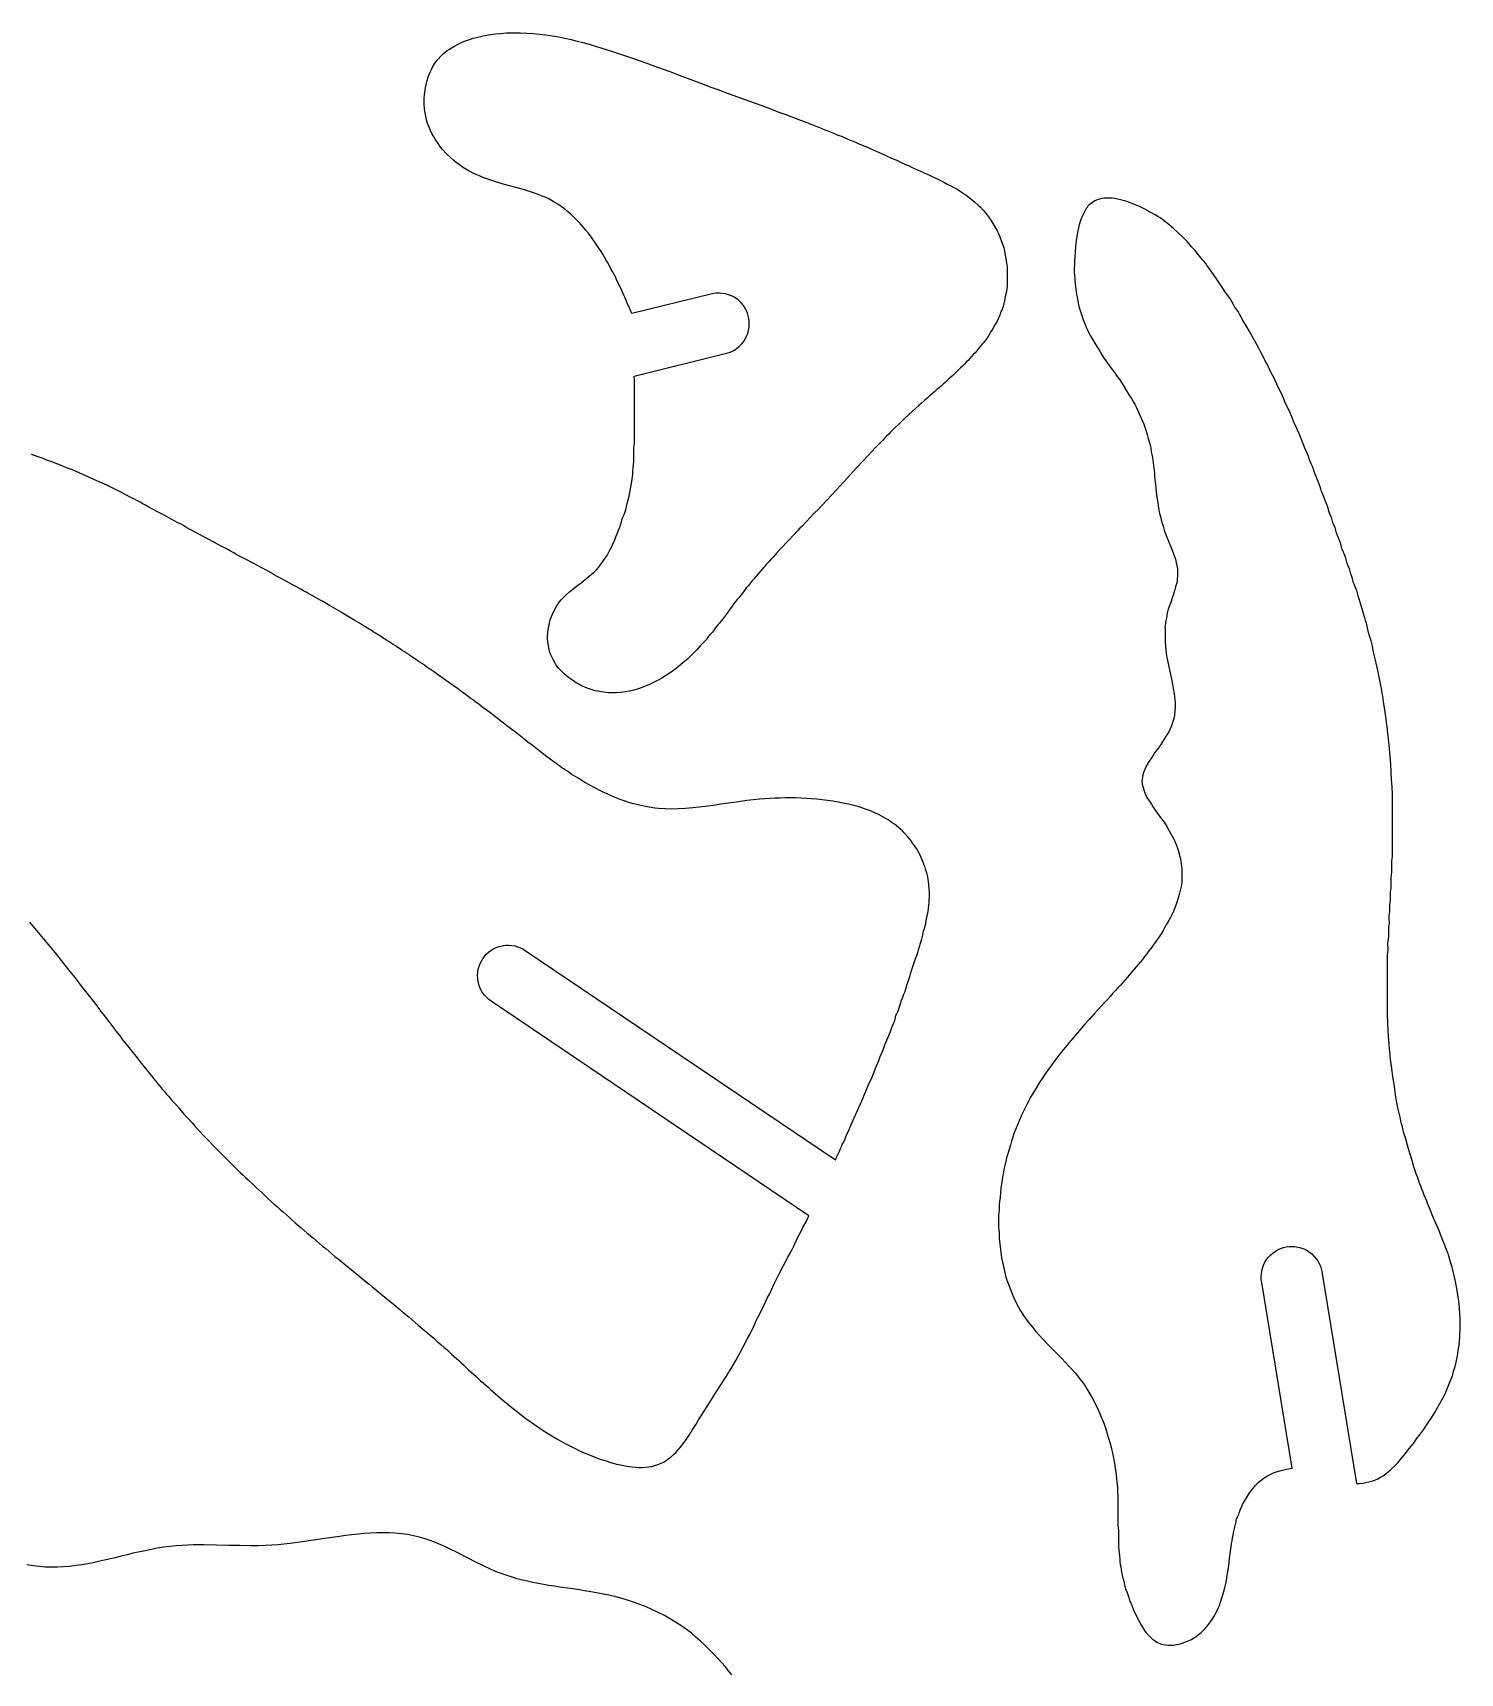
# Model space of a CAD drawing. Extents: x 0 to 1525, y 0 to 1525.
# Drawn here: x 618.1 to 847.8, y 729.1 to 993.1 of the extents above; entities that cross this region are included whole.
import ezdxf

# ---------------------------------------------------------------- set-up
doc = ezdxf.new("R2010")
doc.units = 0
doc.header["$MEASUREMENT"] = 0

msp = doc.modelspace()

# ---------------------------------------------------------------- linework, layer by layer
for points in [[(714.89, 937.88), (729.75, 941.54), (730.18, 941.67), (730.59, 941.85), (731.01, 942.07), (731.41, 942.34), (731.8, 942.65), (732.15, 943), (732.47, 943.4), (732.75, 943.82), (732.98, 944.27), (733.16, 944.75), (733.3, 945.23), (733.38, 945.72), (733.41, 946.19), (733.4, 946.67), (733.35, 947.12), (733.25, 947.56), (733.12, 947.98), (732.94, 948.4), (732.72, 948.82), (732.46, 949.22), (732.14, 949.6), (731.79, 949.96), (731.39, 950.28), (730.97, 950.55), (730.52, 950.79), (730.05, 950.97), (729.57, 951.1), (729.08, 951.19), (728.6, 951.22), (728.12, 951.21), (727.68, 951.15), (727.24, 951.06), (714.51, 947.93), (714.16, 948.71), (713.83, 949.5), (713.44, 950.44), (713.23, 950.91), (713.01, 951.37), (712.71, 952), (712.41, 952.63), (712.04, 953.43), (711.85, 953.82), (711.64, 954.21), (711.38, 954.68), (711.13, 955.15), (710.89, 955.62), (710.63, 956.09), (710.36, 956.55), (710.1, 957.02), (709.83, 957.48), (709.54, 957.94), (707.94, 960.29), (707.51, 960.87), (707.06, 961.42), (706.5, 962.07), (706.22, 962.39), (705.93, 962.7), (705.06, 963.56), (704.62, 963.97), (704.16, 964.37), (703.65, 964.78), (703.12, 965.17), (702.58, 965.53), (702.02, 965.88), (701.59, 966.14), (701.15, 966.38), (700.69, 966.6), (700.23, 966.79), (699.14, 967.21), (698.03, 967.59), (697.04, 967.89), (696.03, 968.17), (694.83, 968.5), (693.64, 968.83), (692.63, 969.12), (691.64, 969.44), (690.52, 969.85), (689.97, 970.08), (689.43, 970.32), (688.86, 970.58), (688.31, 970.87), (687.76, 971.18), (687.23, 971.52), (686.74, 971.87), (686.25, 972.24), (685.78, 972.63), (685.32, 973.03), (684.67, 973.66), (684.05, 974.32), (683.72, 974.73), (683.42, 975.15), (682.83, 976.01), (682.55, 976.46), (682.3, 976.93), (682.07, 977.42), (681.87, 977.91), (681.68, 978.4), (681.51, 978.91), (681.38, 979.43), (681.27, 979.95), (681.18, 980.47), (681.12, 981.01), (681.07, 981.55), (681.06, 982.08), (681.07, 982.62), (681.12, 983.16), (681.27, 984.24), (681.37, 984.75), (681.52, 985.26), (681.84, 986.28), (682.02, 986.76), (682.24, 987.22), (682.48, 987.68), (682.73, 988.12), (682.85, 988.3), (682.97, 988.47), (683.25, 988.8), (683.83, 989.42), (684.13, 989.72), (684.45, 990), (684.78, 990.26), (685.13, 990.49), (685.87, 990.94), (686.63, 991.35), (687.1, 991.58), (687.57, 991.78), (688.05, 991.95), (688.54, 992.12), (688.98, 992.26), (689.43, 992.38), (690.33, 992.59), (690.88, 992.7), (691.43, 992.79), (692.53, 992.94), (693.43, 993.03), (694.33, 993.09), (695.43, 993.12), (696.53, 993.12), (697.59, 993.08), (698.63, 993.01), (699.64, 992.91), (700.64, 992.79), (701.69, 992.63), (702.73, 992.45), (703.74, 992.25), (704.73, 992.02), (705.69, 991.79), (706.64, 991.54), (707.64, 991.27), (708.63, 990.98), (710.54, 990.39), (711.54, 990.08), (712.53, 989.75), (714.44, 989.11), (716.73, 988.29), (718.64, 987.6), (720.63, 986.87), (722.53, 986.15), (724.44, 985.43), (725.44, 985.07), (726.43, 984.7), (727.38, 984.34), (728.34, 983.98), (729.33, 983.62), (730.33, 983.26), (732.54, 982.45), (734.53, 981.73), (736.43, 981.02), (737.38, 980.67), (738.34, 980.32), (739.29, 979.96), (740.24, 979.61), (741.24, 979.23), (742.23, 978.85), (742.71, 978.67), (743.18, 978.48), (743.65, 978.29), (744.13, 978.11), (744.61, 977.93), (745.08, 977.73), (745.55, 977.53), (746.03, 977.35), (746.58, 977.13), (747.13, 976.9), (747.68, 976.67), (748.23, 976.46), (748.71, 976.26), (749.18, 976.05), (749.65, 975.85), (750.13, 975.66), (750.59, 975.48), (751.04, 975.27), (751.48, 975.07), (751.94, 974.89), (752.42, 974.7), (752.89, 974.48), (753.36, 974.27), (753.84, 974.06), (754.79, 973.66), (755.27, 973.45), (755.73, 973.22), (756.21, 973), (756.69, 972.81), (757.17, 972.61), (757.63, 972.38), (758.1, 972.15), (758.58, 971.95), (759.06, 971.75), (759.54, 971.52), (760, 971.29), (760.48, 971.08), (761.43, 970.65), (762.53, 970.13), (763.63, 969.62), (764.19, 969.35), (764.73, 969.06), (765.27, 968.78), (765.83, 968.51), (766.35, 968.25), (766.86, 967.95), (767.84, 967.31), (768.33, 966.97), (768.82, 966.62), (769.29, 966.26), (769.74, 965.87), (770.19, 965.46), (770.62, 965.04), (771.04, 964.6), (771.43, 964.13), (772.05, 963.3), (772.35, 962.87), (772.62, 962.43), (772.93, 961.91), (773.23, 961.38), (773.5, 960.83), (773.62, 960.55), (773.73, 960.27), (773.94, 959.69), (774.17, 959.12), (774.37, 958.54), (774.45, 958.24), (774.51, 957.94), (774.73, 956.73), (774.83, 956.13), (774.91, 955.52), (774.94, 954.91), (774.94, 954.3), (774.93, 953.07), (774.91, 952.46), (774.85, 951.85), (774.75, 951.25), (774.62, 950.66), (774.47, 949.98), (774.34, 949.3), (774.28, 949.09), (774.21, 948.89), (774.04, 948.48), (773.87, 948.09), (773.72, 947.67), (773.64, 947.43), (773.55, 947.19), (773.31, 946.73), (773.06, 946.29), (772.8, 945.84), (772.6, 945.47), (772.37, 945.1), (771.92, 944.37), (771.69, 944), (771.43, 943.64), (771.14, 943.3), (770.85, 942.97), (770.58, 942.64), (770.31, 942.29), (770.05, 941.95), (769.76, 941.63), (769.47, 941.32), (769.2, 941.01), (768.93, 940.69), (768.63, 940.4), (768.32, 940.1), (768.03, 939.79), (767.74, 939.48), (767.43, 939.18), (766.78, 938.58), (766.15, 937.97), (765.53, 937.41), (764.93, 936.84), (764.61, 936.55), (764.28, 936.27), (763.95, 935.99), (763.62, 935.7), (763.24, 935.35), (762.83, 935.01), (762.43, 934.67), (762.04, 934.32), (761.6, 933.92), (761.15, 933.52), (760.69, 933.13), (760.24, 932.73), (758.52, 931.14), (757.63, 930.29), (756.74, 929.44), (756.44, 929.15), (756.14, 928.84), (755.85, 928.53), (755.54, 928.23), (755.24, 927.93), (754.94, 927.62), (754.65, 927.3), (754.35, 927), (754.04, 926.7), (753.74, 926.39), (753.15, 925.75), (751.75, 924.25), (750.62, 923.03), (749.22, 921.51), (748.63, 920.87), (748.04, 920.23), (747.33, 919.47), (746.63, 918.71), (745.94, 917.96), (745.23, 917.21), (744.54, 916.46), (743.82, 915.73), (743.22, 915.11), (742.64, 914.47), (741.92, 913.74), (741.56, 913.37), (741.21, 913), (740.49, 912.23), (739.75, 911.47), (738.35, 909.97), (737.78, 909.36), (737.23, 908.73), (736.89, 908.34), (736.53, 907.96), (736.18, 907.58), (735.83, 907.19), (735.18, 906.42), (734.51, 905.66), (734.17, 905.26), (733.83, 904.85), (733.5, 904.44), (733.15, 904.04), (732.93, 903.79), (732.72, 903.52), (732.31, 902.96), (731.9, 902.41), (731.69, 902.14), (731.46, 901.89), (731.24, 901.63), (731.03, 901.37), (730.63, 900.82), (730.24, 900.26), (729.84, 899.72), (729.52, 899.3), (729.22, 898.88), (728.9, 898.46), (728.55, 898.07), (728.38, 897.89), (728.23, 897.69), (727.94, 897.28), (727.65, 896.87), (727.49, 896.67), (727.31, 896.49), (727.02, 896.18), (726.76, 895.84), (726.5, 895.5), (726.22, 895.18), (725.63, 894.54), (725.03, 893.89), (724.55, 893.4), (724.06, 892.91), (723.55, 892.44), (723.03, 891.98), (721.97, 891.08), (721.41, 890.64), (720.84, 890.24), (719.33, 889.27), (718.73, 888.92), (718.11, 888.59), (717.47, 888.29), (716.83, 888.02), (716.17, 887.76), (715.5, 887.53), (714.82, 887.34), (714.13, 887.17), (713.44, 887.04), (712.74, 886.95), (712.04, 886.9), (711.33, 886.88), (710.63, 886.91), (710.28, 886.94), (709.94, 886.99), (709.03, 887.14), (708.58, 887.24), (708.14, 887.37), (707.46, 887.61), (706.8, 887.86), (706.15, 888.16), (705.84, 888.33), (705.53, 888.52), (704.93, 888.92), (704.33, 889.34), (703.97, 889.61), (703.65, 889.91), (703.02, 890.54), (702.77, 890.8), (702.55, 891.07), (702.34, 891.36), (702.16, 891.65), (701.82, 892.26), (701.5, 892.89), (701.36, 893.22), (701.27, 893.56), (701.13, 894.25), (701.05, 894.69), (700.97, 895.13), (700.93, 895.57), (700.93, 896.01), (700.98, 896.55), (701.05, 897.08), (701.13, 897.61), (701.23, 898.14), (701.3, 898.41), (701.37, 898.67), (701.56, 899.17), (701.78, 899.67), (702.01, 900.15), (702.25, 900.61), (702.52, 901.04), (702.82, 901.46), (703.15, 901.86), (703.57, 902.3), (704.01, 902.72), (704.47, 903.14), (704.93, 903.53), (705.62, 904.08), (706.32, 904.62), (706.98, 905.14), (707.64, 905.67), (708.03, 906), (708.42, 906.34), (708.79, 906.7), (709.13, 907.08), (709.45, 907.48), (709.75, 907.89), (710.33, 908.72), (710.51, 909.02), (710.68, 909.32), (711.01, 909.94), (711.21, 910.32), (711.39, 910.71), (711.74, 911.5), (711.94, 911.99), (712.12, 912.48), (712.31, 912.98), (712.52, 913.46), (712.62, 913.69), (712.7, 913.94), (712.83, 914.43), (712.97, 914.92), (713.06, 915.16), (713.17, 915.39), (713.28, 915.63), (713.38, 915.87), (713.52, 916.37), (713.63, 916.87), (713.75, 917.38), (714.06, 918.54), (714.2, 919.12), (714.3, 919.71), (714.49, 920.89), (714.64, 922.07), (714.69, 922.58), (714.72, 923.1), (714.75, 923.61), (714.8, 924.13), (714.84, 924.55), (714.84, 924.98), (714.82, 925.84), (714.84, 926.27), (714.89, 926.7), (714.93, 927.13), (714.94, 927.56), (714.93, 928.77), (714.94, 929.98), (714.93, 932.74), (714.93, 935.14), (714.94, 936.51), (714.93, 937.2), (714.89, 937.88)], [(820.77, 762.09), (815.89, 791.99), (815.83, 792.44), (815.81, 792.89), (815.84, 793.36), (815.91, 793.84), (816.03, 794.32), (816.2, 794.78), (816.42, 795.24), (816.69, 795.67), (817, 796.07), (817.35, 796.44), (817.73, 796.76), (818.14, 797.05), (818.55, 797.28), (818.99, 797.47), (819.42, 797.61), (819.86, 797.71), (820.31, 797.77), (820.76, 797.79), (821.23, 797.76), (821.7, 797.69), (822.19, 797.57), (822.65, 797.4), (823.11, 797.17), (823.54, 796.91), (823.94, 796.6), (824.31, 796.25), (824.63, 795.87), (824.92, 795.46), (825.15, 795.04), (825.34, 794.6), (825.48, 794.18), (825.58, 793.74), (831.15, 759.62), (831.65, 759.66), (832.15, 759.72), (832.64, 759.8), (833.14, 759.9), (833.63, 760.04), (834.11, 760.2), (834.58, 760.41), (835.04, 760.64), (835.47, 760.9), (835.88, 761.19), (836.27, 761.51), (836.64, 761.84), (837.42, 762.59), (837.79, 762.98), (838.13, 763.39), (838.73, 764.11), (839.03, 764.46), (839.31, 764.83), (839.64, 765.26), (839.98, 765.68), (840.32, 766.1), (840.63, 766.55), (840.94, 766.99), (841.28, 767.42), (841.62, 767.85), (841.94, 768.29), (842.54, 769.17), (843.13, 770.05), (843.76, 771.09), (844.36, 772.14), (845.04, 773.36), (845.36, 773.98), (845.64, 774.62), (845.97, 775.42), (846.31, 776.21), (846.49, 776.69), (846.64, 777.18), (846.78, 777.68), (846.94, 778.17), (847.09, 778.67), (847.21, 779.18), (847.4, 780.21), (847.54, 781.07), (847.66, 781.93), (847.77, 783.16), (847.81, 783.77), (847.83, 784.39), (847.84, 785.63), (847.84, 786.25), (847.8, 786.86), (847.72, 787.91), (847.68, 788.44), (847.62, 788.97), (847.48, 790.01), (847.32, 791.05), (847.06, 792.42), (846.9, 793.1), (846.73, 793.78), (846.54, 794.45), (846.34, 795.12), (845.94, 796.45), (845.8, 796.87), (845.64, 797.28), (845.47, 797.68), (845.32, 798.1), (845.17, 798.5), (845.02, 798.9), (844.7, 799.71), (844.51, 800.21), (844.3, 800.7), (843.86, 801.67), (843.46, 802.64), (843.06, 803.6), (842.66, 804.58), (842.47, 805.07), (842.26, 805.55), (842.06, 806.03), (841.87, 806.52), (841.69, 807), (841.5, 807.49), (841.31, 807.98), (841.14, 808.49), (840.96, 809), (840.76, 809.5), (840.58, 809.98), (840.43, 810.47), (840.29, 810.98), (840.14, 811.47), (839.83, 812.48), (839.53, 813.48), (839.36, 814.07), (839.19, 814.66), (839.02, 815.25), (838.82, 815.84), (838.7, 816.26), (838.61, 816.69), (838.53, 817.11), (838.42, 817.54), (838.31, 817.96), (838.21, 818.39), (838.02, 819.24), (837.83, 820.1), (837.67, 820.97), (837.5, 821.82), (837.42, 822.25), (837.35, 822.68), (837.19, 823.89), (837.01, 825.09), (836.82, 826.48), (836.65, 827.87), (836.55, 828.74), (836.47, 829.61), (836.27, 832.41), (836.21, 833.81), (836.13, 835.21), (836.12, 835.56), (836.13, 835.91), (836.14, 836.26), (836.14, 836.61), (836.13, 837.49), (836.14, 838.36), (836.14, 839.76), (836.14, 841.51), (836.13, 842.21), (836.14, 842.91), (836.14, 843.35), (836.13, 843.79), (836.13, 844.23), (836.16, 844.66), (836.22, 845.09), (836.24, 845.53), (836.24, 845.97), (836.22, 846.41), (836.22, 846.63), (836.24, 846.85), (836.29, 847.29), (836.33, 847.72), (836.35, 847.94), (836.34, 848.16), (836.33, 848.52), (836.33, 848.87), (836.36, 849.21), (836.41, 849.56), (836.44, 849.77), (836.45, 849.99), (836.43, 850.43), (836.42, 850.87), (836.43, 851.08), (836.46, 851.3), (836.52, 851.64), (836.53, 851.99), (836.54, 852.69), (836.57, 853.13), (836.62, 853.56), (836.65, 854), (836.65, 854.22), (836.63, 854.44), (836.61, 854.62), (836.62, 854.79), (836.66, 855.14), (836.72, 855.48), (836.74, 855.66), (836.74, 855.83), (836.73, 856.71), (836.75, 857.15), (836.8, 857.59), (836.84, 858.02), (836.85, 858.45), (836.82, 859.33), (836.84, 859.77), (836.89, 860.2), (836.93, 860.63), (836.94, 861.07), (836.93, 862.12), (836.94, 863.17), (836.93, 865.62), (836.93, 868.07), (836.94, 869.3), (836.93, 870.52), (836.87, 871.74), (836.81, 872.96), (836.75, 874.19), (836.67, 875.41), (836.58, 876.64), (836.47, 877.86), (836.35, 879.07), (836.22, 880.28), (836.07, 881.5), (836, 882.11), (835.92, 882.72), (835.71, 884.1), (835.52, 885.48), (835.45, 885.91), (835.37, 886.34), (835.28, 886.78), (835.21, 887.21), (835.15, 887.64), (835.07, 888.07), (834.9, 888.93), (834.77, 889.61), (834.62, 890.3), (834.33, 891.67), (834.18, 892.35), (834.01, 893.03), (833.85, 893.71), (833.71, 894.4), (833.61, 894.82), (833.49, 895.25), (833.23, 896.09), (833.1, 896.6), (833, 897.11), (832.89, 897.62), (832.82, 897.87), (832.74, 898.12), (832.6, 898.54), (832.48, 898.96), (832.24, 899.8), (831.74, 901.47), (831.48, 902.3), (831.24, 903.14), (831.18, 903.36), (831.11, 903.57), (830.93, 903.97), (830.76, 904.38), (830.69, 904.59), (830.63, 904.8), (830.51, 905.22), (830.38, 905.63), (830.26, 906.04), (830.14, 906.46), (830.08, 906.68), (830.01, 906.89), (829.83, 907.29), (829.66, 907.7), (829.59, 907.9), (829.52, 908.12), (829.41, 908.55), (829.28, 908.97), (829.13, 909.38), (828.96, 909.78), (828.87, 909.98), (828.8, 910.18), (828.68, 910.59), (828.57, 911.01), (828.44, 911.42), (828.27, 911.83), (828.1, 912.23), (827.95, 912.64), (827.89, 912.85), (827.84, 913.07), (827.79, 913.29), (827.71, 913.5), (827.53, 913.9), (827.36, 914.3), (827.29, 914.5), (827.24, 914.72), (827.18, 914.94), (827.11, 915.15), (826.93, 915.55), (826.76, 915.95), (826.68, 916.15), (826.63, 916.37), (826.59, 916.59), (826.52, 916.8), (826.36, 917.2), (826.19, 917.6), (826.05, 918.01), (825.9, 918.43), (825.73, 918.83), (825.57, 919.23), (825.49, 919.44), (825.43, 919.65), (825.31, 920.07), (825.14, 920.48), (824.97, 920.88), (824.82, 921.29), (824.68, 921.7), (824.52, 922.1), (824.35, 922.5), (824.21, 922.91), (824.05, 923.33), (823.87, 923.73), (823.69, 924.14), (823.54, 924.55), (823.4, 924.97), (823.24, 925.37), (822.9, 926.17), (822.23, 927.8), (821.9, 928.61), (821.73, 929.02), (821.55, 929.42), (821.13, 930.37), (820.74, 931.34), (820.53, 931.83), (820.31, 932.31), (819.85, 933.27), (819.63, 933.74), (819.43, 934.21), (819.24, 934.69), (819.02, 935.15), (818.56, 936.1), (818.12, 937.06), (817.89, 937.54), (817.63, 938.01), (817.38, 938.48), (817.15, 938.96), (816.94, 939.43), (816.7, 939.89), (816.45, 940.35), (816.22, 940.81), (815.82, 941.59), (815.41, 942.36), (814.41, 944.21), (813.87, 945.13), (813.34, 946.06), (812.82, 946.95), (812.56, 947.4), (812.31, 947.86), (812.09, 948.25), (811.84, 948.62), (811.58, 948.99), (811.34, 949.37), (810.91, 950.13), (810.69, 950.5), (810.44, 950.86), (810.03, 951.45), (809.64, 952.04), (808.63, 953.5), (808.14, 954.22), (807.89, 954.58), (807.63, 954.93), (807.38, 955.28), (807.14, 955.64), (806.89, 955.99), (806.61, 956.31), (806.38, 956.57), (806.16, 956.85), (805.95, 957.13), (805.73, 957.41), (805.18, 958.06), (804.61, 958.7), (804.17, 959.21), (803.95, 959.46), (803.72, 959.71), (803.09, 960.33), (802.45, 960.93), (801.71, 961.62), (801.33, 961.96), (800.93, 962.27), (800.24, 962.8), (799.9, 963.06), (799.54, 963.32), (799.15, 963.58), (798.75, 963.81), (797.94, 964.28), (797.1, 964.74), (796.24, 965.15), (795.7, 965.39), (795.15, 965.61), (794.6, 965.82), (794.04, 966), (793.14, 966.25), (792.69, 966.36), (792.23, 966.44), (791.81, 966.49), (791.39, 966.52), (790.96, 966.53), (790.53, 966.51), (790.14, 966.46), (789.76, 966.37), (789.39, 966.24), (789.03, 966.07), (788.64, 965.82), (788.27, 965.53), (788.09, 965.37), (787.93, 965.2), (787.78, 965.01), (787.65, 964.82), (787.3, 964.21), (787, 963.58), (786.75, 962.92), (786.53, 962.24), (786.34, 961.48), (786.2, 960.71), (786.04, 959.71), (785.97, 959.21), (785.92, 958.7), (785.77, 956.34), (785.74, 955.78), (785.72, 955.22), (785.73, 954.66), (785.78, 954.11), (785.81, 953.66), (785.83, 953.21), (785.85, 952.75), (785.91, 952.31), (786.03, 951.45), (786.09, 951.02), (786.17, 950.6), (786.36, 949.59), (786.48, 949.09), (786.63, 948.6), (786.84, 947.96), (787.03, 947.31), (787.17, 946.91), (787.33, 946.53), (787.5, 946.15), (787.66, 945.76), (787.86, 945.3), (788.08, 944.84), (788.55, 943.95), (788.85, 943.42), (789.17, 942.9), (789.82, 941.87), (790.18, 941.29), (790.55, 940.71), (791.33, 939.57), (791.65, 939.12), (791.98, 938.7), (792.31, 938.27), (792.64, 937.83), (793.04, 937.26), (793.42, 936.68), (794.15, 935.49), (794.53, 934.88), (794.91, 934.28), (795.28, 933.66), (795.45, 933.35), (795.61, 933.03), (796.07, 932.08), (796.29, 931.6), (796.51, 931.12), (796.9, 930.16), (797.09, 929.67), (797.24, 929.16), (797.44, 928.49), (797.64, 927.82), (797.89, 926.98), (798, 926.56), (798.04, 926.35), (798.06, 926.13), (798.1, 925.79), (798.16, 925.45), (798.31, 924.77), (798.38, 924.34), (798.42, 923.9), (798.45, 923.47), (798.51, 923.04), (798.57, 922.7), (798.61, 922.35), (798.66, 921.66), (798.75, 920.79), (798.83, 919.92), (798.89, 919.31), (798.98, 918.71), (799.08, 918.1), (799.16, 917.49), (799.22, 917.06), (799.3, 916.63), (799.46, 915.77), (799.58, 915.25), (799.73, 914.73), (799.89, 914.22), (800.03, 913.7), (800.21, 913.09), (800.43, 912.5), (800.91, 911.32), (801.36, 910.15), (801.81, 908.97), (802, 908.41), (802.15, 907.83), (802.26, 907.24), (802.32, 906.65), (802.35, 905.98), (802.34, 905.64), (802.31, 905.3), (802.27, 904.96), (802.21, 904.62), (802.13, 904.29), (802.03, 903.97), (801.83, 903.3), (801.64, 902.62), (801.44, 901.95), (801.33, 901.62), (801.2, 901.3), (801.01, 900.8), (800.84, 900.28), (800.7, 899.76), (800.6, 899.24), (800.5, 898.72), (800.41, 898.21), (800.34, 897.69), (800.32, 897.43), (800.33, 897.16), (800.34, 896.63), (800.33, 896.11), (800.33, 895.58), (800.34, 895.06), (800.45, 893.82), (800.52, 893.2), (800.63, 892.58), (801.14, 890.09), (801.42, 888.85), (801.55, 888.23), (801.66, 887.6), (801.79, 886.73), (801.9, 885.85), (801.94, 885.34), (801.95, 884.82), (801.91, 883.78), (801.86, 883.36), (801.78, 882.94), (801.54, 882.1), (801.37, 881.59), (801.16, 881.09), (800.92, 880.61), (800.64, 880.15), (800.13, 879.36), (799.64, 878.57), (799.52, 878.37), (799.38, 878.17), (799.08, 877.8), (798.79, 877.43), (798.66, 877.23), (798.53, 877.03), (798.24, 876.57), (797.93, 876.12), (797.62, 875.66), (797.49, 875.43), (797.37, 875.19), (797.2, 874.82), (797.02, 874.45), (796.86, 874.07), (796.8, 873.88), (796.76, 873.69), (796.69, 873.32), (796.63, 872.94), (796.61, 872.56), (796.63, 872.37), (796.66, 872.19), (796.92, 871.27), (797.08, 870.81), (797.26, 870.38), (797.52, 869.9), (797.82, 869.44), (798.14, 868.98), (798.44, 868.52), (798.8, 867.97), (799.18, 867.42), (799.57, 866.89), (799.97, 866.36), (800.17, 866.1), (800.35, 865.82), (800.69, 865.26), (801.33, 864.12), (801.54, 863.72), (801.74, 863.32), (802.11, 862.5), (802.29, 862.03), (802.44, 861.55), (802.73, 860.58), (802.83, 860.18), (802.9, 859.77), (803, 858.96), (803.03, 858.72), (803.04, 858.48), (803.04, 858), (803.03, 857.51), (803.03, 857.03), (803.03, 856.71), (803.01, 856.38), (802.97, 856.06), (802.91, 855.74), (802.77, 855.1), (802.62, 854.46), (802.52, 854.06), (802.4, 853.66), (802.12, 852.87), (801.91, 852.3), (801.67, 851.74), (801.41, 851.18), (801.14, 850.64), (800.93, 850.24), (800.7, 849.85), (800.48, 849.46), (800.27, 849.06), (800, 848.56), (799.71, 848.09), (799.39, 847.63), (799.06, 847.18), (798.73, 846.73), (798.41, 846.26), (798.08, 845.8), (797.74, 845.36), (797.38, 844.91), (797.04, 844.45), (796.69, 843.99), (796.32, 843.55), (795.68, 842.79), (795.05, 842.03), (794.68, 841.59), (794.29, 841.15), (793.9, 840.73), (793.52, 840.29), (793.14, 839.85), (792.74, 839.42), (792.34, 838.98), (791.95, 838.54), (791.51, 838.04), (791.06, 837.55), (790.6, 837.06), (790.15, 836.57), (789.54, 835.89), (788.92, 835.22), (788.54, 834.81), (788.18, 834.39), (787.44, 833.55), (786.85, 832.88), (786.25, 832.2), (785.91, 831.81), (785.58, 831.41), (784.91, 830.62), (784.57, 830.21), (784.24, 829.79), (783.9, 829.37), (783.55, 828.96), (783.23, 828.58), (782.93, 828.17), (782.34, 827.35), (781.63, 826.38), (780.93, 825.41), (780.55, 824.85), (780.18, 824.28), (779.47, 823.12), (778.79, 821.96), (778.15, 820.77), (777.56, 819.56), (777.18, 818.79), (777, 818.4), (776.83, 818), (776.32, 816.72), (776.07, 816.07), (775.83, 815.42), (775.63, 814.76), (775.43, 814.09), (775.18, 813.25), (774.93, 812.4), (774.83, 812.06), (774.74, 811.72), (774.6, 811.04), (774.51, 810.6), (774.41, 810.16), (774.31, 809.72), (774.23, 809.28), (774, 807.87), (773.91, 807.15), (773.83, 806.44), (773.77, 805.72), (773.7, 805.01), (773.65, 804.55), (773.64, 804.09), (773.62, 803.63), (773.56, 803.18), (773.54, 802.95), (773.52, 802.73), (773.53, 802.27), (773.54, 801.82), (773.53, 801.36), (773.52, 801.13), (773.53, 800.91), (773.59, 800.46), (773.64, 800.01), (773.65, 799.78), (773.64, 799.55), (773.62, 799.32), (773.63, 799.09), (773.68, 798.64), (773.75, 798.19), (773.81, 797.74), (773.89, 796.85), (773.95, 796.4), (774.03, 795.96), (774.47, 793.88), (774.58, 793.36), (774.72, 792.85), (774.88, 792.35), (775.06, 791.85), (775.83, 789.88), (776.03, 789.4), (776.26, 788.94), (776.76, 788.04), (777.09, 787.43), (777.26, 787.13), (777.44, 786.84), (777.92, 786.13), (778.44, 785.44), (778.99, 784.78), (779.56, 784.12), (780.14, 783.46), (780.74, 782.82), (781.48, 782.04), (781.85, 781.66), (782.22, 781.28), (783.73, 779.77), (784.33, 779.14), (784.92, 778.49), (785.84, 777.43), (786.72, 776.34), (787.04, 775.93), (787.35, 775.5), (787.64, 775.06), (787.91, 774.62), (788.43, 773.72), (788.69, 773.26), (788.94, 772.8), (789.41, 771.87), (789.64, 771.39), (789.83, 770.9), (790.06, 770.33), (790.3, 769.76), (790.54, 769.19), (790.74, 768.6), (791.13, 767.26), (791.54, 765.92), (791.73, 765.24), (791.87, 764.56), (792.13, 763.18), (792.26, 762.49), (792.37, 761.8), (792.46, 761.11), (792.53, 760.41), (792.66, 759.01), (792.7, 758.31), (792.73, 757.6), (792.74, 756.2), (792.73, 754.79), (792.74, 754.09), (792.73, 753.38), (792.74, 752.94), (792.78, 752.51), (792.83, 752.07), (792.85, 751.63), (792.83, 750.58), (792.84, 749.54), (792.88, 749.02), (792.93, 748.51), (792.99, 747.99), (793.04, 747.47), (793.07, 747.05), (793.12, 746.63), (793.19, 746.21), (793.27, 745.79), (793.35, 745.37), (793.42, 744.94), (793.51, 744.52), (793.57, 744.31), (793.64, 744.11), (793.71, 743.9), (793.76, 743.69), (793.83, 743.27), (793.9, 742.85), (793.97, 742.65), (794.05, 742.45), (794.17, 742.21), (794.27, 741.96), (794.44, 741.44), (794.6, 740.93), (794.69, 740.67), (794.8, 740.42), (794.98, 740.01), (795.15, 739.59), (795.32, 739.17), (795.51, 738.76), (796, 737.76), (796.25, 737.26), (796.53, 736.78), (797.04, 735.99), (797.31, 735.62), (797.62, 735.27), (797.98, 734.9), (798.37, 734.56), (798.57, 734.41), (798.78, 734.27), (799, 734.13), (799.23, 734.02), (799.62, 733.86), (800.02, 733.74), (800.42, 733.66), (800.83, 733.62), (801.29, 733.62), (801.74, 733.65), (802.19, 733.72), (802.63, 733.81), (803.07, 733.94), (803.5, 734.09), (804.34, 734.44), (804.59, 734.55), (804.83, 734.68), (805.29, 734.98), (805.72, 735.32), (806.14, 735.67), (806.47, 735.97), (806.78, 736.28), (807.07, 736.62), (807.34, 736.97), (807.66, 737.4), (807.97, 737.85), (808.25, 738.31), (808.51, 738.8), (808.9, 739.59), (809.08, 739.99), (809.23, 740.4), (809.54, 741.41), (809.84, 742.42), (810.03, 743.1), (810.18, 743.78), (810.3, 744.47), (810.41, 745.17), (810.59, 746.37), (810.67, 746.97), (810.73, 747.58), (810.79, 748.19), (810.88, 748.8), (810.98, 749.4), (811.05, 750.01), (811.12, 750.44), (811.2, 750.87), (811.29, 751.31), (811.36, 751.74), (811.4, 751.95), (811.45, 752.17), (811.58, 752.6), (811.7, 753.02), (811.74, 753.24), (811.77, 753.46), (811.8, 753.68), (811.85, 753.89), (812.02, 754.3), (812.2, 754.71), (812.29, 754.92), (812.36, 755.13), (812.45, 755.42), (812.56, 755.7), (812.82, 756.27), (813.12, 756.81), (813.42, 757.35), (813.75, 757.87), (814.11, 758.38), (814.5, 758.87), (814.92, 759.34), (815.35, 759.78), (815.81, 760.18), (816.31, 760.54), (816.83, 760.87), (817.36, 761.15), (817.9, 761.39), (818.46, 761.6), (819.03, 761.76), (819.9, 761.95), (820.77, 762.09)]]:
    msp.add_lwpolyline(points, close=True)
for points in [[(617.56, 849.98), (618.67, 848.67), (619.76, 847.35), (621.66, 845.03), (623.84, 842.34), (624.89, 841), (625.94, 839.64), (626.99, 838.29), (628.04, 836.94), (628.68, 836.08), (629, 835.65), (629.33, 835.23), (630.14, 834.21), (630.92, 833.18), (631.24, 832.75), (631.57, 832.34), (631.91, 831.92), (632.22, 831.49), (632.54, 831.06), (632.87, 830.64), (633.54, 829.81), (634.85, 828.15), (635.53, 827.29), (636.21, 826.44), (636.87, 825.62), (637.21, 825.21), (637.53, 824.8), (637.87, 824.37), (638.22, 823.96), (638.57, 823.55), (638.91, 823.13), (639.25, 822.72), (639.61, 822.32), (639.97, 821.92), (640.31, 821.51), (640.71, 821.02), (641.13, 820.56), (641.56, 820.09), (641.96, 819.61), (642.16, 819.35), (642.38, 819.11), (642.83, 818.63), (643.29, 818.17), (643.73, 817.68), (644.21, 817.12), (644.71, 816.57), (645.73, 815.5), (647.83, 813.34), (649.93, 811.22), (650.54, 810.62), (651.13, 810.02), (651.52, 809.64), (651.93, 809.27), (652.34, 808.91), (652.74, 808.54), (653.63, 807.64), (654.08, 807.21), (654.55, 806.79), (655.04, 806.37), (655.5, 805.92), (655.97, 805.48), (656.45, 805.05), (656.95, 804.62), (657.44, 804.17), (657.92, 803.73), (658.42, 803.29), (658.9, 802.87), (659.37, 802.45), (659.85, 802.02), (660.33, 801.6), (661.29, 800.78), (662.25, 799.95), (663.25, 799.12), (663.75, 798.7), (664.24, 798.27), (664.73, 797.85), (665.23, 797.44), (665.74, 797.04), (666.23, 796.62), (666.72, 796.19), (667.22, 795.78), (668.22, 794.97), (670.22, 793.34), (671.22, 792.52), (672.22, 791.71), (672.71, 791.32), (673.19, 790.92), (674.15, 790.11), (676.15, 788.48), (677.14, 787.65), (677.63, 787.23), (678.13, 786.82), (678.64, 786.41), (679.13, 785.99), (680.12, 785.15), (681.08, 784.33), (682.04, 783.51), (682.62, 783.02), (683.18, 782.51), (683.75, 782.01), (684.32, 781.53), (684.71, 781.19), (685.09, 780.83), (685.46, 780.47), (685.84, 780.11), (686.65, 779.42), (687.05, 779.06), (687.44, 778.68), (687.82, 778.3), (688.22, 777.95), (689.04, 777.25), (689.41, 776.9), (689.78, 776.53), (690.15, 776.17), (690.35, 776), (690.55, 775.84), (690.96, 775.51), (691.35, 775.14), (691.74, 774.78), (692.15, 774.44), (692.56, 774.1), (692.95, 773.75), (693.34, 773.39), (693.75, 773.05), (695.44, 771.68), (696.43, 770.9), (697.44, 770.13), (698.13, 769.62), (698.82, 769.12), (700.24, 768.17), (701.33, 767.48), (702.44, 766.82), (703.78, 766.08), (705.14, 765.37), (705.85, 765.03), (706.58, 764.71), (708.04, 764.1), (708.8, 763.8), (709.57, 763.52), (710.35, 763.27), (711.13, 763.03), (712.03, 762.78), (712.93, 762.57), (714.03, 762.37), (714.58, 762.3), (715.13, 762.26), (715.66, 762.24), (716.19, 762.24), (716.71, 762.26), (717.24, 762.32), (717.72, 762.4), (718.21, 762.52), (718.68, 762.68), (719.13, 762.86), (719.59, 763.09), (720.02, 763.35), (720.43, 763.64), (720.83, 763.95), (721.22, 764.29), (721.59, 764.65), (721.93, 765.03), (722.26, 765.44), (722.97, 766.33), (723.31, 766.78), (723.62, 767.26), (723.92, 767.74), (724.24, 768.22), (724.55, 768.7), (724.84, 769.19), (725.24, 769.88), (725.65, 770.56), (726.51, 771.9), (728.13, 774.43), (728.94, 775.67), (729.33, 776.3), (729.72, 776.93), (730.1, 777.56), (730.49, 778.17), (730.88, 778.79), (731.24, 779.43), (732.44, 781.65), (733.13, 782.98), (733.48, 783.65), (733.84, 784.31), (734.04, 784.69), (734.2, 785.08), (734.36, 785.47), (734.53, 785.86), (735.04, 786.83), (735.29, 787.31), (735.53, 787.8), (736.05, 788.98), (736.33, 789.56), (736.64, 790.13), (736.8, 790.41), (736.94, 790.7), (737.2, 791.28), (737.45, 791.87), (737.73, 792.44), (738.33, 793.59), (738.93, 794.73), (739.63, 796.06), (739.98, 796.73), (740.34, 797.39), (740.58, 797.86), (740.78, 798.34), (740.99, 798.82), (741.23, 799.3), (741.64, 800.06), (742.03, 800.82), (742.54, 801.77), (742.78, 802.25), (742.99, 802.74), (691.84, 837.28), (691.47, 837.55), (691.14, 837.85), (690.82, 838.2), (690.53, 838.58), (690.27, 839), (690.05, 839.45), (689.88, 839.93), (689.76, 840.42), (689.69, 840.92), (689.67, 841.43), (689.7, 841.93), (689.78, 842.42), (689.91, 842.88), (690.08, 843.32), (690.28, 843.73), (690.51, 844.11), (690.78, 844.47), (691.08, 844.81), (691.43, 845.13), (691.81, 845.42), (692.23, 845.68), (692.68, 845.9), (693.16, 846.07), (693.65, 846.19), (694.16, 846.26), (694.66, 846.28), (695.16, 846.25), (695.65, 846.16), (696.11, 846.04), (696.56, 845.87), (696.96, 845.67), (697.34, 845.44), (747.27, 811.73), (747.46, 812.1), (747.63, 812.48), (747.97, 813.25), (748.1, 813.56), (748.23, 813.87), (748.36, 814.19), (748.52, 814.49), (748.71, 814.87), (748.87, 815.25), (749.03, 815.64), (749.21, 816.02), (749.5, 816.63), (749.77, 817.24), (750.3, 818.48), (750.83, 819.69), (751.51, 821.24), (752.57, 823.69), (753.11, 824.94), (753.44, 825.71), (753.75, 826.48), (754.25, 827.72), (754.5, 828.34), (754.74, 828.97), (755, 829.59), (755.25, 830.22), (755.55, 830.99), (755.87, 831.77), (756.12, 832.4), (756.34, 833.04), (756.49, 833.43), (756.66, 833.81), (756.82, 834.2), (756.88, 834.4), (756.93, 834.61), (756.97, 834.78), (757.02, 834.94), (757.17, 835.25), (757.32, 835.55), (757.39, 835.71), (757.44, 835.87), (757.68, 836.66), (757.93, 837.44), (758.1, 837.92), (758.3, 838.39), (758.49, 838.85), (758.57, 839.09), (758.64, 839.34), (758.78, 839.82), (758.93, 840.29), (759.09, 840.76), (759.24, 841.24), (759.54, 842.2), (759.69, 842.68), (759.83, 843.16), (759.98, 843.66), (760.17, 844.14), (760.37, 844.61), (760.54, 845.1), (760.83, 846.09), (760.98, 846.58), (761.15, 847.07), (761.21, 847.27), (761.26, 847.48), (761.33, 847.9), (761.41, 848.31), (761.46, 848.52), (761.53, 848.72), (761.62, 848.97), (761.69, 849.22), (761.81, 849.72), (761.9, 850.22), (762, 850.73), (762.11, 851.22), (762.19, 851.72), (762.26, 852.22), (762.3, 852.72), (762.34, 853.14), (762.39, 853.56), (762.43, 853.97), (762.44, 854.39), (762.43, 854.81), (762.39, 855.23), (762.3, 856.06), (762.2, 856.89), (762.13, 857.3), (762.03, 857.71), (761.79, 858.53), (761.67, 858.94), (761.53, 859.34), (761.21, 860.13), (761.04, 860.52), (760.84, 860.9), (760.42, 861.66), (760.19, 862.03), (759.94, 862.38), (759.68, 862.72), (759.44, 863.07), (759.19, 863.41), (758.93, 863.74), (758.36, 864.37), (758.06, 864.67), (757.74, 864.96), (757.11, 865.5), (756.77, 865.75), (756.43, 865.99), (755.74, 866.46), (755.4, 866.69), (755.03, 866.89), (754.29, 867.28), (753.53, 867.64), (753.14, 867.8), (752.74, 867.95), (751.93, 868.25), (751.52, 868.4), (751.09, 868.53), (750.24, 868.77), (749.81, 868.88), (749.39, 868.98), (748.54, 869.16), (747.69, 869.32), (746.84, 869.47), (745.99, 869.58), (745.13, 869.68), (744.29, 869.77), (743.43, 869.84), (742.59, 869.9), (741.73, 869.94), (740.88, 869.97), (740.03, 869.98), (739.18, 869.98), (738.33, 869.96), (737.53, 869.94), (736.73, 869.89), (735.88, 869.84), (735.03, 869.77), (734.03, 869.67), (733.03, 869.55), (731.34, 869.32), (729.64, 869.08), (728.84, 868.95), (728.03, 868.83), (727.18, 868.71), (726.33, 868.6), (725.33, 868.47), (724.33, 868.36), (723.14, 868.27), (721.93, 868.21), (720.93, 868.19), (719.93, 868.21), (718.78, 868.29), (718.21, 868.35), (717.64, 868.42), (716.68, 868.59), (715.73, 868.8), (714.57, 869.1), (714, 869.27), (713.44, 869.47), (712.48, 869.8), (712, 869.98), (711.54, 870.18), (710.98, 870.43), (710.43, 870.67), (709.88, 870.91), (709.33, 871.18), (706.93, 872.47), (706.65, 872.64), (706.38, 872.82), (705.84, 873.17), (705.11, 873.6), (704.76, 873.83), (704.42, 874.08), (704.14, 874.28), (703.83, 874.46), (703.53, 874.64), (703.25, 874.85), (702.92, 875.1), (702.59, 875.33), (702.25, 875.56), (701.92, 875.8), (701.38, 876.22), (700.83, 876.62), (699.52, 877.62), (698.44, 878.45), (697.78, 878.96), (697.12, 879.48), (696.59, 879.91), (696.05, 880.33), (694.74, 881.34), (693.65, 882.18), (692.33, 883.18), (691.79, 883.6), (691.25, 884.01), (690.59, 884.5), (689.93, 885), (689.39, 885.41), (688.84, 885.81), (688.5, 886.04), (688.18, 886.29), (687.53, 886.78), (686.97, 887.17), (686.42, 887.57), (685.74, 888.08), (685.04, 888.57), (683.94, 889.35), (683.24, 889.84), (682.55, 890.33), (682.28, 890.52), (682, 890.71), (681.72, 890.89), (681.45, 891.09), (681.12, 891.33), (680.78, 891.54), (680.45, 891.77), (680.13, 892.01), (679.84, 892.22), (679.54, 892.4), (679.23, 892.58), (678.95, 892.79), (678.78, 892.92), (678.61, 893.04), (678.25, 893.26), (677.89, 893.48), (677.55, 893.72), (677.28, 893.91), (677, 894.09), (676.44, 894.44), (676.09, 894.68), (675.75, 894.91), (675.4, 895.14), (675.03, 895.35), (674.75, 895.51), (674.48, 895.7), (674.21, 895.89), (673.94, 896.07), (673.22, 896.5), (672.87, 896.72), (672.52, 896.96), (672.24, 897.15), (671.94, 897.32), (671.33, 897.66), (670.98, 897.88), (670.64, 898.11), (670.29, 898.33), (669.94, 898.55), (668.74, 899.24), (668.04, 899.67), (667.69, 899.88), (667.34, 900.09), (665.84, 900.93), (665.14, 901.36), (664.8, 901.57), (664.44, 901.77), (663.68, 902.18), (662.93, 902.59), (662.5, 902.82), (662.08, 903.08), (661.66, 903.33), (661.24, 903.57), (659.74, 904.38), (658.84, 904.87), (657.93, 905.35), (657.43, 905.62), (656.93, 905.91), (656.44, 906.2), (655.94, 906.48), (654.73, 907.11), (653.53, 907.75), (652.33, 908.39), (650.83, 909.18), (650.41, 909.42), (649.99, 909.66), (649.57, 909.91), (649.14, 910.13), (648.53, 910.45), (647.94, 910.77), (646.43, 911.56), (644.93, 912.36), (644.19, 912.76), (643.43, 913.16), (643.08, 913.35), (642.73, 913.56), (642.39, 913.77), (642.04, 913.96), (641.43, 914.28), (640.83, 914.6), (639.33, 915.41), (638.13, 916.05), (636.63, 916.84), (636.21, 917.08), (635.79, 917.33), (635.37, 917.57), (634.94, 917.79), (634.33, 918.1), (633.74, 918.41), (632.24, 919.17), (630.74, 919.92), (629.98, 920.29), (629.23, 920.65), (628.77, 920.87), (628.29, 921.08), (627.81, 921.28), (627.33, 921.49), (626.14, 922.03), (624.94, 922.56), (624.46, 922.76), (623.98, 922.94), (623.51, 923.12), (623.03, 923.32), (622.56, 923.52), (622.09, 923.7), (621.14, 924.05), (620.19, 924.42), (619.72, 924.6), (619.24, 924.77), (618.79, 924.92), (618.34, 925.1), (617.89, 925.27)], [(730.62, 728.84), (730.07, 729.52), (729.5, 730.18), (728.33, 731.49), (727.66, 732.21), (726.97, 732.92), (726.26, 733.61), (725.54, 734.28), (724.82, 734.92), (724.08, 735.55), (723.32, 736.14), (722.53, 736.7), (720.83, 737.78), (720.3, 738.1), (719.75, 738.39), (718.63, 738.95), (717.72, 739.38), (716.8, 739.77), (714.93, 740.5), (714.44, 740.67), (713.94, 740.82), (713.44, 740.96), (712.94, 741.11), (712.35, 741.29), (711.74, 741.44), (710.53, 741.71), (709.09, 742), (707.63, 742.27), (706.89, 742.39), (706.14, 742.51), (704.63, 742.73), (702.88, 742.98), (702.01, 743.11), (701.14, 743.25), (699.43, 743.56), (698.58, 743.72), (697.73, 743.9), (696.9, 744.1), (696.07, 744.32), (695.25, 744.55), (694.43, 744.81), (693.49, 745.14), (692.56, 745.5), (691.64, 745.9), (690.74, 746.32), (689.39, 746.99), (688.04, 747.67), (686.49, 748.46), (684.93, 749.23), (684.03, 749.65), (683.11, 750.05), (682.18, 750.42), (681.24, 750.74), (680.3, 751.01), (679.35, 751.23), (678.4, 751.41), (677.43, 751.54), (676.44, 751.63), (675.44, 751.68), (674.44, 751.7), (673.43, 751.69), (672.43, 751.64), (671.43, 751.57), (670.43, 751.48), (669.44, 751.38), (668.43, 751.26), (667.43, 751.13), (665.44, 750.84), (661.44, 750.25), (659.49, 749.99), (658.51, 749.88), (657.53, 749.79), (656.54, 749.72), (655.53, 749.66), (654.34, 749.63), (653.13, 749.62), (651.38, 749.64), (649.63, 749.69), (647.63, 749.74), (645.63, 749.77), (643.88, 749.75), (643.01, 749.73), (642.13, 749.68), (641.13, 749.61), (640.13, 749.51), (639.13, 749.38), (638.14, 749.22), (636.18, 748.83), (634.23, 748.41), (633.26, 748.18), (632.28, 747.93), (631.31, 747.69), (630.33, 747.46), (628.64, 747.08), (627.79, 746.9), (626.93, 746.73), (625.96, 746.57), (624.99, 746.42), (624.01, 746.3), (623.03, 746.22), (622.06, 746.17), (621.08, 746.16), (620.11, 746.19), (619.13, 746.27), (618.13, 746.38), (617.12, 746.53)]]:
    msp.add_lwpolyline(points)

doc.saveas('drawing.dxf')
